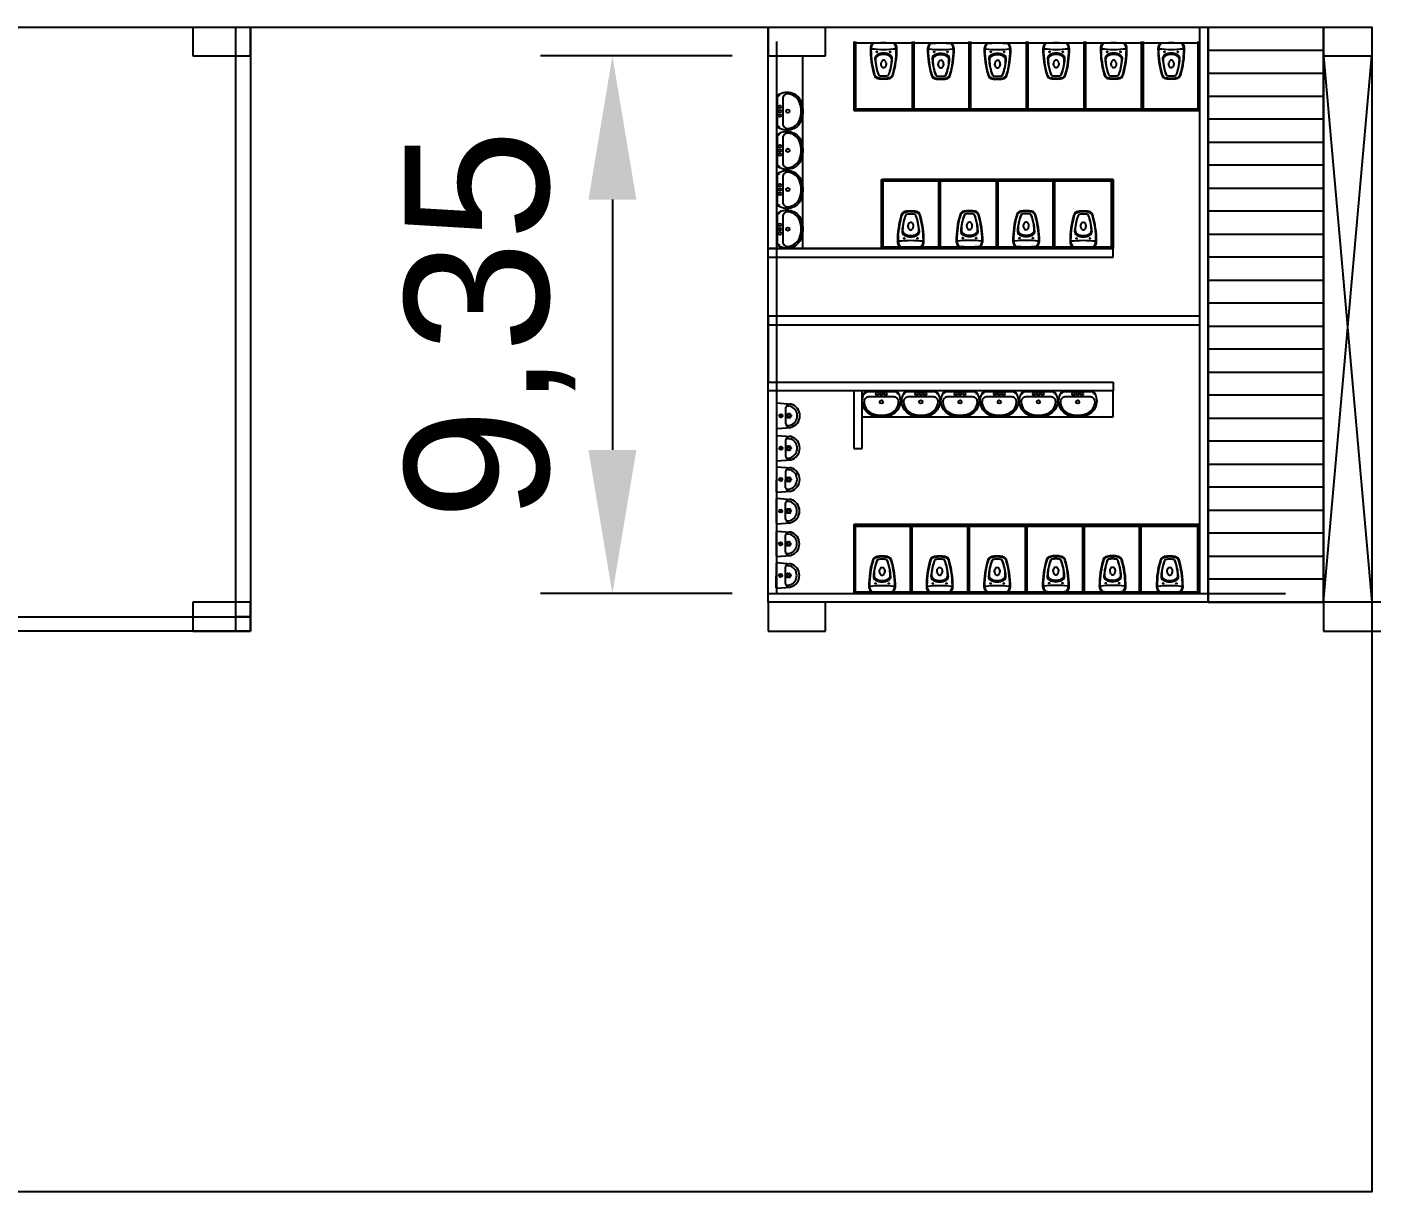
# Model space of a CAD drawing. Header units: millimetres. Extents: x 332 to 5606, y 276 to 1426.
# Drawn here: x 2420.44 to 2443.97, y 1328.72 to 1348.97 of the extents above; entities that cross this region are included whole.
import ezdxf

# ---------------------------------------------------------------- set-up
doc = ezdxf.new("R2010")
doc.units = ezdxf.units.MM
doc.styles.get("Standard").update_dxf_attribs({"font": 'arial.ttf'})
doc.dimstyles.new('ISO-25', dxfattribs={"dimtxt": 2.5, "dimasz": 2.5, "dimexe": 1.25, "dimexo": 0.625, "dimtad": 1, "dimtxsty": 'Standard', "dimcen": 2.5, "dimadec": 0, "dimazin": 0, "dimtfac": 1, "dimtmove": 0, "dimatfit": 3, "dimfxl": 1, "dimarcsym": 0})

# ---------------------------------------------------------------- blocks, each defined once
blk = doc.blocks.new('*D51')
at = {"color": 0, "lineweight": -2, "transparency": 16777216}
for p, q in [((2432.696, 1348.472), (2429.365, 1348.472)), ((2430.615, 1345.972), (2430.615, 1341.622)), ((2432.696, 1339.122), (2429.365, 1339.122))]:
    blk.add_line(p, q, dxfattribs=at)
at = {"color": 0, "transparency": 16777216}
for points in [[(2430.198, 1345.972), (2431.032, 1345.972), (2430.615, 1348.472)], [(2430.198, 1341.622), (2431.032, 1341.622), (2430.615, 1339.122)]]:
    blk.add_solid(points, dxfattribs=at)
at = {"layer": 'Defpoints', "color": 0, "transparency": 16777216}
for p in [(2433.321, 1348.472), (2430.615, 1339.122), (2433.321, 1339.122)]:
    blk.add_point(p, dxfattribs=at)
at = {"color": 0, "transparency": 16777216, "insert": (2428.487, 1343.797), "char_height": 2.5, "attachment_point": 5, "rotation": 90}
blk.add_mtext('9,35', dxfattribs=at)
blk = doc.blocks.new('vaso_cx_acoplada_1')
at = {"linetype": 'Continuous'}
for centre in [(-0.111, -0.242), (0.122, -0.242)]:
    blk.add_circle(centre, 0.008, dxfattribs=at)
for centre, radius, start, end in [((-0.115, -0.184), 0.11, 136.5326, 180), ((1.375, -0.195), 1.6, 179.59, 196.6011), ((0.001, -0.212), 0.215, 171.5717, 179.2851), ((1.375, -0.195), 1.59, 180.5244, 196.1957), ((0.001, -0.212), 0.215, 163.9784, 171.5717), ((-0.204, -0.182), 0.008, 171.5717, 263.6349), ((-0.101, -0.184), 0.11, 136.5326, 164.4946), ((0.005, 1.698), 1.9, 263.6349, 270), ((-0.249, -0.065), 0.07, 321.8555, 326.3665), ((-0.183, -0.109), 0.01, 95.7172, 146.3665), ((0.005, -1.99), 1.9, 90, 95.7172), ((-0.235, -0.065), 0.07, 321.8555, 326.3665), ((-0.16, -0.118), 0.0225, 114.5237, 139.2949), ((0.005, -1.99), 1.9, 84.2828, 90), ((0.005, 1.698), 1.9, 270, 276.3651), ((-1.364, -0.195), 1.59, 343.8043, 359.4756), ((-1.364, -0.195), 1.6, 343.3989, 0.41), ((0.171, -0.118), 0.0225, 40.7051, 65.4763), ((0.246, -0.065), 0.07, 213.6335, 218.1445), ((0.111, -0.184), 0.11, 15.5054, 43.4674), ((0.194, -0.109), 0.01, 33.6335, 84.2828), ((0.26, -0.065), 0.07, 213.6335, 218.1445), ((0.125, -0.184), 0.11, 0, 43.4674), ((0.215, -0.182), 0.008, 276.3651, 8.4283), ((0.01, -0.212), 0.215, 8.4283, 16.0216), ((0.01, -0.212), 0.215, 0.7149, 8.4283), ((-0.071, -0.363), 0.075, 120.5583, 184.2477), ((0.852, -0.295), 1, 184.2477, 200.2598), ((-0.061, -0.382), 0.075, 116.109, 182.0289), ((0.664, -0.356), 0.8, 182.0289, 200.9188), ((0.005, -0.493), 0.225, 90, 120.5583), ((0.005, -0.517), 0.225, 90, 116.109), ((0.019, -0.458), 0.0636, 167.7779, 198.8244), ((-0.038, -0.446), 0.00501, 140.0137, 160.5298), ((-0.045, -0.439), 0.00416, 309.4719, 346.4901), ((0.048, -0.453), 0.0893, 163.2777, 172.1219), ((0.027, -0.446), 0.0677, 144.0457, 163.2777), ((0.014, -0.437), 0.0515, 119.7295, 144.0457), ((0.005, -0.422), 0.0347, 90, 119.7295), ((0.005, -0.493), 0.225, 59.4417, 90), ((0.005, -0.517), 0.225, 63.891, 90), ((0.005, -0.422), 0.0347, 60.2705, 90), ((-0.003, -0.437), 0.0515, 35.9543, 60.2705), ((-0.016, -0.446), 0.0677, 16.7223, 35.9543), ((-0.037, -0.453), 0.0893, 7.8781, 16.7223), ((0.056, -0.439), 0.00416, 193.5099, 230.5281), ((-0.008, -0.458), 0.0636, 341.1756, 12.2221), ((0.049, -0.446), 0.00501, 19.4702, 39.9863), ((-0.653, -0.356), 0.8, 339.0812, 357.9711), ((-0.841, -0.295), 1, 339.7402, 355.7523), ((0.071, -0.382), 0.075, 357.9711, 63.891), ((0.082, -0.363), 0.075, 355.7523, 59.4417), ((-0.081, -0.629), 0.08, 196.6011, 260.4041), ((-0.075, -0.616), 0.08, 196.1957, 260.8899), ((0.005, -0.117), 0.586, 260.8899, 270), ((-0.062, -0.632), 0.026, 200.2598, 262.5367), ((-0.059, -0.633), 0.026, 200.9188, 262.8803), ((0.005, -0.117), 0.546, 262.5367, 270), ((0.022, -0.458), 0.0664, 197.8884, 217.9267), ((0.012, -0.466), 0.0536, 217.9267, 242.0063), ((0.005, -0.478), 0.0398, 242.0063, 270), ((0.005, -0.478), 0.0398, 270, 297.9937), ((0.005, -0.117), 0.546, 270, 277.4633), ((0.005, -0.117), 0.586, 270, 279.1101), ((-0.001, -0.466), 0.0536, 297.9937, 322.0733), ((-0.011, -0.458), 0.0664, 322.0733, 342.1116), ((0.07, -0.633), 0.026, 277.1197, 339.0812), ((0.073, -0.632), 0.026, 277.4633, 339.7402), ((0.086, -0.616), 0.08, 279.1101, 343.8043), ((0.092, -0.629), 0.08, 279.5959, 343.3989), ((0.005, -0.117), 0.6, 260.4041, 270), ((0.005, -0.117), 0.6, 270, 279.5959)]:
    blk.add_arc(centre, radius, start, end, dxfattribs=at)
blk = doc.blocks.new('mictorio')
for p, q in [((-0.214, 0), (0.214, 0)), ((-0.221, -0.008), (-0.203, -0.242)), ((-0.171, -0.19), (-0.165, -0.236)), ((-0.143, -0.157), (0.143, -0.157)), ((0.171, -0.19), (0.165, -0.236)), ((0.221, -0.008), (0.203, -0.242))]:
    blk.add_line(p, q)
for centre, radius in [((-0.028, -0.196), 0.0107), ((-0.028, -0.227), 0.0107), ((0, -0.072), 0.0286), ((0, -0.072), 0.0143), ((0, -0.18), 0.0107), ((0, -0.243), 0.0107), ((0.028, -0.196), 0.0107), ((0.028, -0.227), 0.0107)]:
    blk.add_circle(centre, radius)
for centre, radius, start, end in [((-0.214, -0.007), 0.00716, 90, 184.572), ((0.214, -0.007), 0.00716, 355.428, 90), ((-0.13, -0.229), 0.0737, 108.6318, 194.8504), ((-0.143, -0.186), 0.0286, 90, 187.7652), ((0.143, -0.186), 0.0286, 352.2348, 90), ((0.13, -0.229), 0.0737, 345.1496, 71.3682), ((0, -0.192), 0.209, 195.6529, 344.3471), ((0, -0.181), 0.174, 198.6893, 341.3107)]:
    blk.add_arc(centre, radius, start, end)
blk = doc.blocks.new('lavatorio_66x45')
blk.add_lwpolyline([(-0.285, -0.029, -0.247757), (-0.23, 0), (0, 0), (0.23, 0, -0.247757), (0.285, -0.029, -0.523187), (0.129, -0.437, -0.064231), (0, -0.454, -0.064231), (-0.129, -0.437, -0.523187)], format="xyb", close=True)
for points in [[(0.122, -0.408, 0.331039), (0.301, -0.191, 0.428943), (0.221, -0.107), (0, -0.107), (-0.221, -0.107, 0.428943), (-0.301, -0.191, 0.331039), (-0.122, -0.408)], [(-0.284, -0.053, -0.019603), (-0.274, -0.037, -0.247757), (-0.23, -0.013), (0.23, -0.013, -0.247757), (0.274, -0.037, -0.019603), (0.284, -0.053, -0.064281)]]:
    blk.add_lwpolyline(points, format="xyb")
for centre, radius in [((-0.074, -0.053), 0.0234), ((0, -0.194), 0.03), ((0, -0.053), 0.0234), ((0.074, -0.053), 0.0234)]:
    blk.add_circle(centre, radius)
for start, end in [(253.4907, 270), (270, 286.5093)]:
    blk.add_arc((0, 0.053), 0.477, start, end)

msp = doc.modelspace()

# ---------------------------------------------------------------- linework, layer by layer
for p, q in [((2423.321, 1348.972), (2423.321, 1348.472)), ((2424.321, 1348.472), (2424.321, 1348.972)), ((2433.321, 1348.972), (2433.321, 1348.472)), ((2434.321, 1348.472), (2434.321, 1348.972)), ((2440.974, 1338.972), (2440.974, 1348.972)), ((2440.974, 1348.972), (2440.974, 1348.572)), ((2442.974, 1348.972), (2442.974, 1348.472)), ((2440.974, 1348.572), (2442.974, 1348.572)), ((2440.974, 1348.572), (2440.974, 1348.172)), ((2423.321, 1348.472), (2424.321, 1348.472)), ((2433.321, 1348.472), (2434.321, 1348.472)), ((2440.974, 1348.172), (2442.974, 1348.172)), ((2440.974, 1348.172), (2440.974, 1347.772)), ((2440.974, 1347.772), (2442.974, 1347.772)), ((2442.974, 1347.772), (2442.974, 1347.372)), ((2442.974, 1347.372), (2440.974, 1347.372)), ((2440.974, 1347.372), (2440.974, 1346.972)), ((2440.974, 1346.972), (2442.974, 1346.972)), ((2442.974, 1346.972), (2442.974, 1346.572)), ((2442.974, 1346.572), (2440.974, 1346.572)), ((2440.974, 1346.572), (2440.974, 1346.172)), ((2440.974, 1346.172), (2442.974, 1346.172)), ((2442.974, 1346.172), (2442.974, 1345.772)), ((2442.974, 1345.772), (2440.974, 1345.772)), ((2440.974, 1345.772), (2440.974, 1345.372)), ((2440.974, 1345.372), (2442.974, 1345.372)), ((2442.974, 1345.372), (2442.974, 1344.972)), ((2442.974, 1344.972), (2440.974, 1344.972)), ((2440.974, 1344.972), (2440.974, 1344.572)), ((2440.974, 1344.572), (2442.974, 1344.572)), ((2442.974, 1344.572), (2442.974, 1344.172)), ((2442.974, 1344.172), (2440.974, 1344.172)), ((2440.974, 1344.172), (2440.974, 1343.772)), ((2440.974, 1343.772), (2442.974, 1343.772)), ((2442.974, 1343.772), (2442.974, 1343.372)), ((2442.974, 1343.372), (2440.974, 1343.372)), ((2440.974, 1343.372), (2440.974, 1342.972)), ((2440.974, 1342.972), (2442.974, 1342.972)), ((2442.974, 1342.972), (2442.974, 1342.572)), ((2442.974, 1342.572), (2440.974, 1342.572)), ((2440.974, 1342.572), (2440.974, 1342.172)), ((2440.974, 1342.172), (2442.974, 1342.172)), ((2442.974, 1342.172), (2442.974, 1341.772)), ((2442.974, 1341.772), (2440.974, 1341.772)), ((2440.974, 1341.772), (2440.974, 1341.372)), ((2440.974, 1341.372), (2442.974, 1341.372)), ((2442.974, 1341.372), (2442.974, 1340.972)), ((2442.974, 1340.972), (2440.974, 1340.972)), ((2440.974, 1340.972), (2440.974, 1340.572)), ((2440.974, 1340.572), (2442.974, 1340.572)), ((2442.974, 1340.572), (2442.974, 1340.172)), ((2442.974, 1340.172), (2440.974, 1340.172)), ((2440.974, 1340.172), (2440.974, 1339.772)), ((2440.974, 1339.772), (2442.974, 1339.772)), ((2442.974, 1339.772), (2442.974, 1339.372)), ((2442.974, 1339.372), (2440.974, 1339.372)), ((2440.974, 1339.372), (2440.974, 1338.972)), ((2424.321, 1338.972), (2423.321, 1338.972)), ((2423.321, 1338.972), (2423.321, 1338.472)), ((2424.321, 1338.472), (2424.321, 1338.972)), ((2434.321, 1338.972), (2433.321, 1338.972)), ((2433.321, 1338.972), (2433.321, 1338.472)), ((2434.321, 1338.472), (2434.321, 1338.972)), ((2442.974, 1338.972), (2440.974, 1338.972)), ((2440.974, 1338.972), (2442.974, 1338.972)), ((2443.974, 1338.972), (2442.974, 1338.972)), ((2442.974, 1338.972), (2442.974, 1338.472)), ((2423.321, 1338.472), (2424.321, 1338.472)), ((2433.321, 1338.472), (2434.321, 1338.472)), ((2442.974, 1338.472), (2443.974, 1338.472))]:
    msp.add_line(p, q)
at = {"color": 1}
for p, q in [((2424.071, 1338.472), (2424.071, 1348.972)), ((2424.321, 1348.972), (2424.321, 1338.472)), ((2433.321, 1338.972), (2433.321, 1348.972)), ((2440.824, 1339.122), (2440.824, 1348.972)), ((2442.974, 1338.972), (2442.974, 1348.972)), ((2442.974, 1348.472), (2443.814, 1348.472)), ((2442.974, 1348.472), (2442.974, 1338.972)), ((2442.974, 1348.472), (2443.814, 1338.972)), ((2442.974, 1338.972), (2443.814, 1348.472)), ((2440.974, 1348.272), (2440.974, 1338.972)), ((2433.321, 1339.122), (2440.824, 1339.122)), ((2434.659, 1339.122), (2442.316, 1339.122)), ((2440.974, 1338.972), (2433.321, 1338.972)), ((2440.974, 1338.972), (2435.824, 1338.972)), ((2443.814, 1338.972), (2442.974, 1338.972)), ((2343.321, 1338.722), (2424.321, 1338.722)), ((2424.321, 1338.722), (2424.071, 1338.722)), ((2424.321, 1338.472), (2383.321, 1338.472))]:
    msp.add_line(p, q, dxfattribs=at)
at = {"color": 3}
for p, q in [((2433.471, 1339.122), (2433.471, 1348.722)), ((2434.809, 1348.722), (2434.809, 1347.522)), ((2440.794, 1348.692), (2434.809, 1348.692)), ((2434.824, 1348.722), (2434.824, 1347.522)), ((2434.824, 1348.722), (2434.824, 1347.522)), ((2434.839, 1348.722), (2434.839, 1347.522)), ((2435.824, 1348.722), (2435.824, 1347.522)), ((2435.854, 1348.722), (2435.854, 1347.522)), ((2436.809, 1348.722), (2436.809, 1347.522)), ((2436.824, 1348.722), (2436.824, 1347.522)), ((2436.824, 1348.722), (2436.824, 1347.522)), ((2436.839, 1348.722), (2436.839, 1347.522)), ((2437.809, 1348.722), (2437.809, 1347.522)), ((2437.824, 1348.722), (2437.824, 1347.522)), ((2437.824, 1348.722), (2437.824, 1347.522)), ((2437.839, 1348.722), (2437.839, 1347.522)), ((2438.809, 1348.722), (2438.809, 1347.522)), ((2438.824, 1348.722), (2438.824, 1347.522)), ((2438.824, 1348.722), (2438.824, 1347.522)), ((2438.839, 1348.722), (2438.839, 1347.522)), ((2439.809, 1348.722), (2439.809, 1347.522)), ((2439.824, 1348.722), (2439.824, 1347.522)), ((2439.839, 1348.722), (2439.839, 1347.522)), ((2440.794, 1348.722), (2440.794, 1347.522)), ((2440.824, 1347.522), (2440.824, 1348.722)), ((2433.321, 1343.797), (2433.321, 1348.472)), ((2434.809, 1347.552), (2440.824, 1347.552)), ((2434.809, 1347.522), (2434.824, 1347.522)), ((2434.824, 1347.522), (2435.824, 1347.522)), ((2435.824, 1347.522), (2435.824, 1347.552)), ((2435.824, 1347.522), (2436.824, 1347.522)), ((2436.824, 1347.522), (2437.824, 1347.522)), ((2437.824, 1347.522), (2438.824, 1347.522)), ((2438.824, 1347.522), (2439.824, 1347.522)), ((2439.824, 1347.522), (2440.824, 1347.522)), ((2435.291, 1345.122), (2435.291, 1346.322)), ((2435.291, 1346.322), (2439.321, 1346.322)), ((2439.321, 1346.292), (2435.291, 1346.292)), ((2435.306, 1345.122), (2435.306, 1346.322)), ((2436.306, 1346.322), (2435.306, 1346.322)), ((2435.306, 1345.122), (2435.306, 1346.322)), ((2435.321, 1345.122), (2435.321, 1346.322)), ((2436.291, 1345.122), (2436.291, 1346.322)), ((2436.306, 1345.122), (2436.306, 1346.322)), ((2437.306, 1346.322), (2436.306, 1346.322)), ((2436.306, 1345.122), (2436.306, 1346.322)), ((2436.321, 1345.122), (2436.321, 1346.322)), ((2437.291, 1345.122), (2437.291, 1346.322)), ((2437.306, 1345.122), (2437.306, 1346.322)), ((2438.306, 1346.322), (2437.306, 1346.322)), ((2437.306, 1345.122), (2437.306, 1346.322)), ((2437.321, 1345.122), (2437.321, 1346.322)), ((2438.276, 1345.122), (2438.276, 1346.322)), ((2438.306, 1345.122), (2438.306, 1346.322)), ((2439.306, 1346.322), (2438.306, 1346.322)), ((2438.306, 1346.322), (2438.306, 1346.292)), ((2439.291, 1345.122), (2439.291, 1346.322)), ((2439.306, 1345.122), (2439.306, 1346.322)), ((2439.306, 1345.122), (2439.306, 1346.322)), ((2439.321, 1346.322), (2439.306, 1346.322)), ((2439.321, 1345.122), (2439.321, 1346.322)), ((2439.321, 1346.322), (2439.321, 1345.122)), ((2439.321, 1345.122), (2433.321, 1345.122)), ((2433.321, 1345.122), (2433.321, 1345.122)), ((2433.321, 1345.122), (2434.306, 1345.122)), ((2434.306, 1345.122), (2434.291, 1345.122)), ((2434.306, 1345.122), (2435.306, 1345.122)), ((2434.306, 1345.122), (2434.321, 1345.122)), ((2435.291, 1345.152), (2439.321, 1345.152)), ((2435.306, 1345.122), (2436.306, 1345.122)), ((2436.306, 1345.122), (2437.306, 1345.122)), ((2437.306, 1345.122), (2438.306, 1345.122)), ((2438.306, 1345.122), (2438.276, 1345.122)), ((2438.306, 1345.122), (2439.306, 1345.122)), ((2439.306, 1345.122), (2439.321, 1345.122)), ((2439.321, 1344.972), (2439.321, 1345.122)), ((2433.321, 1343.972), (2433.321, 1344.972)), ((2433.321, 1344.972), (2439.321, 1344.972)), ((2440.824, 1343.947), (2433.321, 1343.947)), ((2433.321, 1343.947), (2433.321, 1343.797)), ((2440.824, 1343.797), (2440.824, 1343.947)), ((2433.321, 1339.122), (2433.321, 1343.797)), ((2433.321, 1343.797), (2440.824, 1343.797)), ((2433.321, 1343.797), (2433.321, 1342.797)), ((2433.321, 1342.797), (2439.321, 1342.797)), ((2439.321, 1342.647), (2433.321, 1342.647)), ((2434.809, 1342.647), (2434.809, 1341.647)), ((2434.959, 1341.647), (2434.959, 1342.647)), ((2439.321, 1342.797), (2439.321, 1342.647)), ((2434.809, 1341.647), (2434.959, 1341.647)), ((2435.809, 1340.322), (2434.809, 1340.322)), ((2434.809, 1340.322), (2434.809, 1339.122)), ((2440.824, 1340.292), (2434.809, 1340.292)), ((2434.839, 1339.122), (2434.839, 1340.322)), ((2435.794, 1339.122), (2435.794, 1340.322)), ((2435.809, 1339.122), (2435.809, 1340.322)), ((2436.809, 1340.322), (2435.809, 1340.322)), ((2435.824, 1339.122), (2435.824, 1340.322)), ((2436.794, 1339.122), (2436.794, 1340.322)), ((2436.809, 1339.122), (2436.809, 1340.322)), ((2437.809, 1340.322), (2436.809, 1340.322)), ((2436.809, 1339.122), (2436.809, 1340.322)), ((2436.824, 1339.122), (2436.824, 1340.322)), ((2437.794, 1339.122), (2437.794, 1340.322)), ((2437.809, 1339.122), (2437.809, 1340.322)), ((2438.809, 1340.322), (2437.809, 1340.322)), ((2437.809, 1339.122), (2437.809, 1340.322)), ((2437.824, 1339.122), (2437.824, 1340.322)), ((2438.794, 1339.122), (2438.794, 1340.322)), ((2438.809, 1339.122), (2438.809, 1340.322)), ((2439.809, 1340.322), (2438.809, 1340.322)), ((2438.809, 1339.122), (2438.809, 1340.322)), ((2438.824, 1339.122), (2438.824, 1340.322)), ((2439.779, 1339.122), (2439.779, 1340.322)), ((2439.809, 1339.122), (2439.809, 1340.322)), ((2440.809, 1340.322), (2439.809, 1340.322)), ((2439.809, 1340.322), (2439.809, 1340.292)), ((2440.794, 1339.122), (2440.794, 1340.322)), ((2440.809, 1339.122), (2440.809, 1340.322)), ((2440.809, 1339.122), (2440.809, 1340.322)), ((2440.824, 1340.322), (2440.809, 1340.322)), ((2440.824, 1339.122), (2440.824, 1340.322)), ((2433.321, 1339.122), (2433.471, 1339.122)), ((2434.809, 1339.122), (2435.809, 1339.122)), ((2434.809, 1339.122), (2435.809, 1339.122)), ((2434.809, 1339.122), (2434.839, 1339.122)), ((2434.839, 1339.152), (2440.824, 1339.152)), ((2435.809, 1339.122), (2435.794, 1339.122)), ((2435.809, 1339.122), (2436.809, 1339.122)), ((2435.809, 1339.122), (2435.824, 1339.122)), ((2436.809, 1339.122), (2437.809, 1339.122)), ((2437.809, 1339.122), (2438.809, 1339.122)), ((2438.809, 1339.122), (2439.809, 1339.122)), ((2439.809, 1339.122), (2439.779, 1339.122)), ((2439.809, 1339.122), (2440.809, 1339.122)), ((2440.809, 1339.122), (2440.824, 1339.122))]:
    msp.add_line(p, q, dxfattribs=at)
at = {"color": 7, "true_color": 0xffffff}
for p, q in [((2433.921, 1348.472), (2433.921, 1345.122)), ((2439.321, 1342.195), (2439.321, 1342.647)), ((2434.959, 1342.195), (2439.321, 1342.195))]:
    msp.add_line(p, q, dxfattribs=at)
at = {"color": 1, "lineweight": -3}
msp.add_lwpolyline([(2323.814, 1348.972), (2443.814, 1348.972), (2443.814, 1328.722), (2323.814, 1328.722)], close=True, dxfattribs=at)

# ---------------------------------------------------------------- block references
at = {"color": 3}
for name, p in [('vaso_cx_acoplada_1', (2435.324, 1348.786)), ('vaso_cx_acoplada_1', (2436.319, 1348.781)), ('vaso_cx_acoplada_1', (2437.304, 1348.781)), ('vaso_cx_acoplada_1', (2438.324, 1348.786)), ('vaso_cx_acoplada_1', (2439.324, 1348.786)), ('vaso_cx_acoplada_1', (2440.324, 1348.786)), ('lavatorio_66x45', (2435.29, 1342.649)), ('lavatorio_66x45', (2435.977, 1342.649)), ('lavatorio_66x45', (2436.658, 1342.649)), ('lavatorio_66x45', (2437.34, 1342.649)), ('lavatorio_66x45', (2438.02, 1342.649)), ('lavatorio_66x45', (2438.703, 1342.649))]:
    msp.add_blockref(name, p, dxfattribs=at)
for name, p, rotation in [('lavatorio_66x45', (2433.471, 1347.509), 90), ('lavatorio_66x45', (2433.471, 1346.828), 90), ('lavatorio_66x45', (2433.471, 1346.147), 90), ('lavatorio_66x45', (2433.471, 1345.46), 90), ('vaso_cx_acoplada_1', (2435.806, 1345.057), 179.999999999994), ('vaso_cx_acoplada_1', (2436.827, 1345.062), 179.999999999994), ('vaso_cx_acoplada_1', (2437.812, 1345.062), 179.999999999994), ('vaso_cx_acoplada_1', (2438.806, 1345.057), 179.999999999994), ('mictorio', (2433.473, 1342.216), 89.8356227676094), ('mictorio', (2433.471, 1341.651), 89.8356227676094), ('mictorio', (2433.47, 1341.108), 89.8356227676094), ('mictorio', (2433.468, 1340.559), 89.8356227676094), ('mictorio', (2433.466, 1339.99), 89.8356227676094), ('mictorio', (2433.465, 1339.44), 89.8356227676094), ('vaso_cx_acoplada_1', (2435.309, 1339.057), 179.999999999994), ('vaso_cx_acoplada_1', (2436.309, 1339.057), 179.999999999994), ('vaso_cx_acoplada_1', (2437.309, 1339.057), 179.999999999994), ('vaso_cx_acoplada_1', (2438.329, 1339.062), 179.999999999994), ('vaso_cx_acoplada_1', (2439.315, 1339.062), 179.999999999994), ('vaso_cx_acoplada_1', (2440.309, 1339.057), 179.999999999994)]:
    msp.add_blockref(name, p, dxfattribs=dict(at, rotation=rotation))

# ---------------------------------------------------------------- dimensions: what is measured, and where the dimension line sits
at = {"color": 1}
dim = msp.add_linear_dim(base=(2430.615, 1339.122), p1=(2433.321, 1348.472), p2=(2433.321, 1339.122), angle=90, dimstyle='ISO-25', dxfattribs=at)
dim.commit()
dim.dimension.update_dxf_attribs({"geometry": '*D51', "text_midpoint": (2428.487, 1343.797)})

doc.saveas('drawing.dxf')
